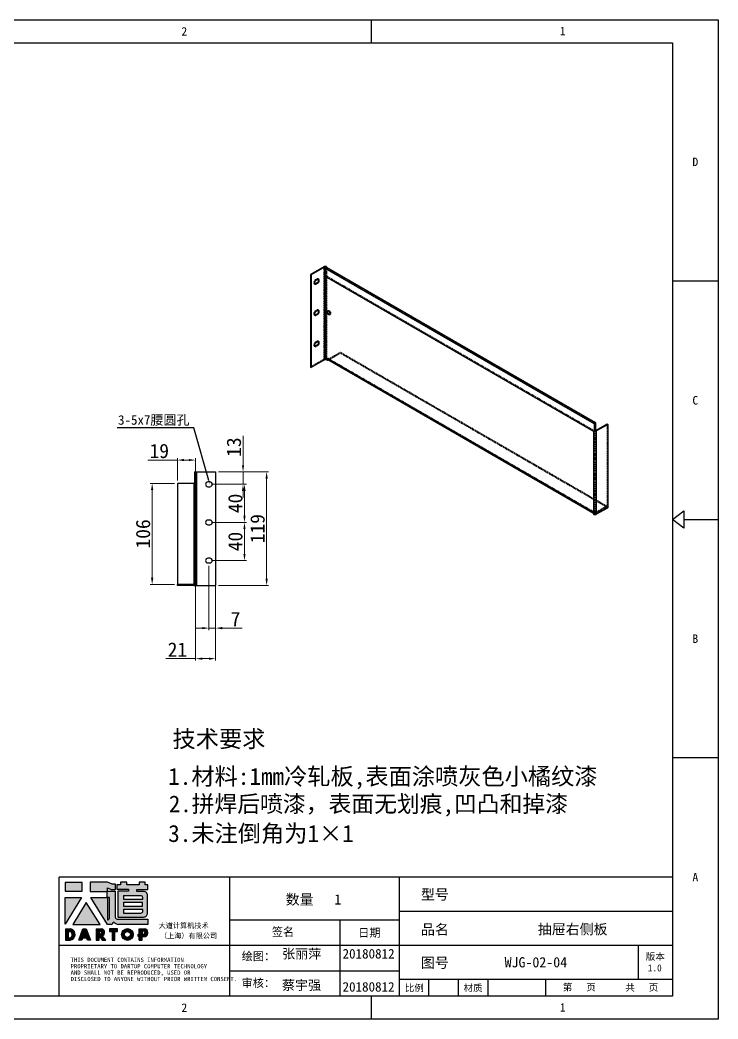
# Model space of a CAD drawing. Header units: millimetres. Extents: x 13106 to 40242, y 18888 to 28426.
# Drawn here: x 36039 to 36771, y 19875 to 20923 of the extents above; entities that cross this region are included whole.
import ezdxf
from ezdxf import colors
from ezdxf.entities.mleader import LeaderData, LeaderLine
from ezdxf.enums import TextEntityAlignment as Align
from ezdxf.math import Vec2, Vec3

# ---------------------------------------------------------------- set-up
doc = ezdxf.new("R2010")
doc.units = ezdxf.units.MM
doc.header["$PDSIZE"] = -1
doc.linetypes.add('HIDDEN', pattern=[1.905, 1.27, -0.635])
for name, color, linetype in [('02___PRT_ALL_AXES', 7, 'Continuous'), ('4', 7, 'Continuous'), ('DEFAULT_2', 8, 'HIDDEN'), ('print', 30, 'Continuous')]:
    doc.layers.add(name, color=color, linetype=linetype)
doc.layers.add('dim', color=2, linetype='Continuous', lineweight=9)
doc.styles.add('Dartop', font='')
doc.styles.add('hzHT', font='simhei.ttf')
doc.styles.get('Dartop').set_extended_font_data('FangSong_GB2312')
doc.dimstyles.new('3', dxfattribs={"dimtxt": 15, "dimasz": 7, "dimexe": 2, "dimexo": 3, "dimgap": 2, "dimtad": 1, "dimzin": 9, "dimdsep": 46, "dimtxsty": 'Standard', "dimcen": 1, "dimadec": 1, "dimazin": 2, "dimtfac": 0.5, "dimtmove": 0, "dimatfit": 3, "dimfxl": 0, "dimtolj": 1, "dimlwd": 9, "dimlwe": 9, "dimarcsym": 0})

# ---------------------------------------------------------------- blocks, each defined once
blk = doc.blocks.new('*D256')
at = {"layer": 'Defpoints', "color": 0, "lineweight": 9, "transparency": 16777216}
for p in [(36244.3, 20448.7), (36244.3, 20329.7), (36297.9, 20329.7)]:
    blk.add_point(p, dxfattribs=at)
at = {"layer": 'dim', "color": 0, "lineweight": 9, "transparency": 16777216}
for p, q in [((36247.3, 20448.7), (36299.9, 20448.7)), ((36297.9, 20441.7), (36297.9, 20336.7)), ((36247.3, 20329.7), (36299.9, 20329.7))]:
    blk.add_line(p, q, dxfattribs=at)
for points in [[(36296.7, 20441.7), (36299.1, 20441.7), (36297.9, 20448.7)], [(36296.7, 20336.7), (36299.1, 20336.7), (36297.9, 20329.7)]]:
    blk.add_solid(points, dxfattribs=at)
at = {"layer": 'dim', "color": 0, "lineweight": 9, "transparency": 16777216, "insert": (36288.4, 20389.2), "char_height": 15, "attachment_point": 5, "rotation": 90}
blk.add_mtext('\\A1;119', dxfattribs=at)
blk = doc.blocks.new('*D258')
at = {"layer": 'Defpoints', "color": 0, "lineweight": 9, "transparency": 16777216}
for p in [(36177.8, 20436.7), (36204.3, 20436.7), (36204.3, 20330.7)]:
    blk.add_point(p, dxfattribs=at)
at = {"layer": 'dim', "color": 0, "lineweight": 9, "transparency": 16777216}
for p, q in [((36201.3, 20436.7), (36175.8, 20436.7)), ((36177.8, 20337.7), (36177.8, 20429.7)), ((36201.3, 20330.7), (36175.8, 20330.7))]:
    blk.add_line(p, q, dxfattribs=at)
for points in [[(36176.6, 20429.7), (36179, 20429.7), (36177.8, 20436.7)], [(36176.6, 20337.7), (36179, 20337.7), (36177.8, 20330.7)]]:
    blk.add_solid(points, dxfattribs=at)
at = {"layer": 'dim', "color": 0, "lineweight": 9, "transparency": 16777216, "insert": (36168.3, 20383.7), "char_height": 15, "attachment_point": 5, "rotation": 90}
blk.add_mtext('\\A1;106', dxfattribs=at)
blk = doc.blocks.new('*D259')
at = {"layer": 'Defpoints', "color": 0, "lineweight": 9, "transparency": 16777216}
for p in [(36204.3, 20461.1), (36204.3, 20436.7), (36223.3, 20436.7)]:
    blk.add_point(p, dxfattribs=at)
at = {"layer": 'dim', "color": 0, "lineweight": 9, "transparency": 16777216}
for p, q in [((36204.3, 20461.1), (36173.3, 20461.1)), ((36204.3, 20439.7), (36204.3, 20463.1)), ((36216.3, 20461.1), (36211.3, 20461.1)), ((36223.3, 20439.7), (36223.3, 20463.1))]:
    blk.add_line(p, q, dxfattribs=at)
for points in [[(36211.3, 20462.3), (36211.3, 20460), (36204.3, 20461.1)], [(36216.3, 20462.3), (36216.3, 20460), (36223.3, 20461.1)]]:
    blk.add_solid(points, dxfattribs=at)
at = {"layer": 'dim', "color": 0, "lineweight": 9, "transparency": 16777216, "insert": (36185.3, 20470.6), "char_height": 15, "attachment_point": 5}
blk.add_mtext('\\A1;19', dxfattribs=at)
blk = doc.blocks.new('*D260')
at = {"layer": 'Defpoints', "color": 0, "lineweight": 9, "transparency": 16777216}
for p in [(36238.3, 20435.7), (36238.3, 20395.7), (36274.6, 20395.7)]:
    blk.add_point(p, dxfattribs=at)
at = {"layer": 'dim', "color": 0, "lineweight": 9, "transparency": 16777216}
for p, q in [((36241.3, 20435.7), (36276.6, 20435.7)), ((36274.6, 20428.7), (36274.6, 20402.7)), ((36241.3, 20395.7), (36276.6, 20395.7))]:
    blk.add_line(p, q, dxfattribs=at)
for points in [[(36273.5, 20428.7), (36275.8, 20428.7), (36274.6, 20435.7)], [(36273.5, 20402.7), (36275.8, 20402.7), (36274.6, 20395.7)]]:
    blk.add_solid(points, dxfattribs=at)
at = {"layer": 'dim', "color": 0, "lineweight": 9, "transparency": 16777216, "insert": (36265.1, 20415.7), "char_height": 15, "attachment_point": 5, "rotation": 90}
blk.add_mtext('\\A1;40', dxfattribs=at)
blk = doc.blocks.new('*D261')
at = {"layer": 'Defpoints', "color": 0, "lineweight": 9, "transparency": 16777216}
for p in [(36238.3, 20395.7), (36274.6, 20395.7), (36238.3, 20355.7)]:
    blk.add_point(p, dxfattribs=at)
at = {"layer": 'dim', "color": 0, "lineweight": 9, "transparency": 16777216}
for p, q in [((36241.3, 20395.7), (36276.6, 20395.7)), ((36274.6, 20362.7), (36274.6, 20388.7)), ((36241.3, 20355.7), (36276.6, 20355.7))]:
    blk.add_line(p, q, dxfattribs=at)
for points in [[(36273.5, 20388.7), (36275.8, 20388.7), (36274.6, 20395.7)], [(36273.5, 20362.7), (36275.8, 20362.7), (36274.6, 20355.7)]]:
    blk.add_solid(points, dxfattribs=at)
at = {"layer": 'dim', "color": 0, "lineweight": 9, "transparency": 16777216, "insert": (36265.1, 20375.7), "char_height": 15, "attachment_point": 5, "rotation": 90}
blk.add_mtext('\\A1;40', dxfattribs=at)
blk = doc.blocks.new('dadao')
for p, q in [((48, 19.2), (44.9, 10.4)), ((44.9, 10.4), (51.2, 10.4)), ((51.2, 10.4), (48, 19.2))]:
    blk.add_line(p, q)
for points in [[(41.8, 121.6), (41.8, 143.7), (-0.4, 143.7), (-0.4, 121.6), (41.8, 121.6)], [(104.8, 122), (104.8, 130.3), (114.1, 126.3), (124.2, 126.3), (124.2, 139.6), (115.9, 139.6), (105.1, 143.9), (61.5, 143.9)], [(61.7, 144), (61.7, 121.3), (103.9, 121.3)], [(113.4, 38.7), (105.1, 38.7), (63, 106.5), (103.9, 106.5), (103.9, 120.9), (103.9, 121.3)], [(109.7, 53.6), (109.7, 106.2), (104.3, 106.2), (104.3, 50.4), (106.6, 50.4)], [(144.6, 94.4), (144.6, 84.8), (192, 84.8), (192, 94.1), (144.9, 94.1)], [(0, 28), (0, 0), (11.8, 0)], [(0.1, 28), (14, 28)], [(76.8, 28.2), (76.8, 0), (84.1, 0), (84.1, 11.1), (91.6, -0.1), (100.3, -0.1), (91.7, 11.1)], [(76.8, 28.2), (90.6, 28.2)], [(120.2, 45), (119.5, 45), (119.5, 44.6)], [(183.7, 0), (183.7, 9.6), (180.6, 9.6), (180.6, 14.9), (183.8, 14.9), (183.8, 28.1), (196.1, 28.1), (196.5, 28.1)], [(7.1, 21.8), (7.1, 6.1), (12, 6.1)], [(7.1, 21.8), (11.4, 21.8)], [(84, 22.7), (84, 15.3), (87.2, 15.3)], [(84, 22.7), (87.3, 22.7)], [(183.7, 0), (190.9, 0), (190.9, 9.6), (198.8, 9.6)], [(194.9, 22.3), (190.8, 22.3), (190.8, 15), (194.4, 15)]]:
    blk.add_lwpolyline(points)
blk.add_lwpolyline([(137.1, 144.2), (137.1, 137.9), (128.3, 137.9), (128.3, 126.5), (157.3, 126.5), (157.3, 121.5), (130.3, 121.5), (130.3, 57.5), (194.4, 57.5, 0.414214), (204.4, 67.5), (204.4, 111.3, 0.414214), (194.4, 121.3), (177.5, 121.3), (177.5, 126.3), (204.7, 126.3), (204.7, 137.7), (198.2, 137.7), (198.2, 143.9), (183.3, 143.9), (183.3, 138), (153, 138), (153, 144.2), (137.1, 144.2)], format="xyb", close=True)
for points in [[(-0.3, 106.2), (40.4, 106.2), (-0.3, 39.7), (-0.3, 106.2)], [(51.7, 94.1), (18.4, 39.3), (86.2, 39.3)], [(43.8, 28.2), (51.8, 28.2), (62.6, -0.1), (55, -0.1), (53.2, 5), (42.9, 5), (41.1, 0), (33.6, 0)], [(110, 28.1), (110, 21.9), (116, 21.9), (116, -0.1), (123.2, -0.1), (123.2, 22), (129.2, 22), (129.2, 28.1), (110, 28.1)]]:
    blk.add_lwpolyline(points, close=True)
for points in [[(104.8, 122), (123.4, 122), (123.4, 60, 0.414214), (131.4, 52), (204.8, 52), (204.8, 39.1), (131.7, 39.1)], [(144.3, 110.8), (144.3, 101.8), (192.3, 101.8), (192.3, 105.5, 0.414214), (187.3, 110.5), (144.3, 110.5)], [(144.6, 77), (144.6, 67.5), (187.6, 67.5, 0.414214), (192.6, 72.5), (192.6, 76.4), (144.6, 76.4)]]:
    blk.add_lwpolyline(points, format="xyb")
for radius in [14.5, 7.44]:
    blk.add_circle((154.2, 14.2), radius)
for centre, radius, start, end in [((99.2, 60.7), 12.6, 305.6399, 325.969), ((9.6, 14.2), 14.4, 278.6604, 72.3203), ((88.6, 19.4), 8.95, 290.6073, 77.2124), ((111.6, 46.7), 8.19, 282.9811, 347.6627), ((136, 61.7), 22.9, 226.7358, 259.3209), ((195.7, 18.6), 9.51, 288.8959, 85.2442), ((8.5, 13.9), 8.49, 294.2143, 69.7177), ((86.4, 19), 3.8, 282.527, 76.7196), ((193.7, 18.7), 3.8, 280.9891, 72.5513)]:
    blk.add_arc(centre, radius, start, end)
blk = doc.blocks.new('*D271')
at = {"layer": 'Defpoints', "color": 0, "lineweight": 9, "transparency": 16777216}
for p in [(36237.3, 20353.2), (36244.3, 20349.4), (36244.3, 20284.9)]:
    blk.add_point(p, dxfattribs=at)
at = {"layer": 'dim', "color": 0, "lineweight": 9, "transparency": 16777216}
for p, q in [((36237.3, 20350.2), (36237.3, 20282.9)), ((36244.3, 20346.4), (36244.3, 20282.9)), ((36230.3, 20284.9), (36223.3, 20284.9)), ((36237.3, 20284.9), (36244.3, 20284.9)), ((36251.3, 20284.9), (36272.3, 20284.9))]:
    blk.add_line(p, q, dxfattribs=at)
for points in [[(36230.3, 20286.1), (36230.3, 20283.7), (36237.3, 20284.9)], [(36251.3, 20286.1), (36251.3, 20283.7), (36244.3, 20284.9)]]:
    blk.add_solid(points, dxfattribs=at)
at = {"layer": 'dim', "color": 0, "lineweight": 9, "transparency": 16777216, "insert": (36265.3, 20294.4), "char_height": 15, "attachment_point": 5}
blk.add_mtext('\\A1;7', dxfattribs=at)
blk = doc.blocks.new('*D272')
at = {"layer": 'Defpoints', "color": 0, "lineweight": 9, "transparency": 16777216}
for p in [(36223.3, 20439.7), (36244.3, 20346.4), (36223.3, 20252.9)]:
    blk.add_point(p, dxfattribs=at)
at = {"layer": 'dim', "color": 0, "lineweight": 9, "transparency": 16777216}
for p, q in [((36223.3, 20436.7), (36223.3, 20250.9)), ((36244.3, 20343.4), (36244.3, 20250.9)), ((36223.3, 20252.9), (36192.3, 20252.9)), ((36237.3, 20252.9), (36230.3, 20252.9))]:
    blk.add_line(p, q, dxfattribs=at)
for points in [[(36230.3, 20254), (36230.3, 20251.7), (36223.3, 20252.9)], [(36237.3, 20254), (36237.3, 20251.7), (36244.3, 20252.9)]]:
    blk.add_solid(points, dxfattribs=at)
at = {"layer": 'dim', "color": 0, "lineweight": 9, "transparency": 16777216, "insert": (36204.3, 20262.4), "char_height": 15, "attachment_point": 5}
blk.add_mtext('\\A1;21', dxfattribs=at)
blk = doc.blocks.new('*D273')
at = {"layer": 'Defpoints', "color": 0, "lineweight": 9, "transparency": 16777216}
for p in [(36255.3, 20448.7), (36273.1, 20448.7), (36255.3, 20435.7)]:
    blk.add_point(p, dxfattribs=at)
at = {"layer": 'dim', "color": 0, "lineweight": 9, "transparency": 16777216}
for p, q in [((36273.1, 20455.7), (36273.1, 20486.7)), ((36258.3, 20448.7), (36275.1, 20448.7)), ((36273.1, 20435.7), (36273.1, 20448.7)), ((36258.3, 20435.7), (36275.1, 20435.7)), ((36273.1, 20428.7), (36273.1, 20421.7))]:
    blk.add_line(p, q, dxfattribs=at)
for points in [[(36272, 20455.7), (36274.3, 20455.7), (36273.1, 20448.7)], [(36272, 20428.7), (36274.3, 20428.7), (36273.1, 20435.7)]]:
    blk.add_solid(points, dxfattribs=at)
at = {"layer": 'dim', "color": 0, "lineweight": 9, "transparency": 16777216, "insert": (36263.6, 20474.7), "char_height": 15, "attachment_point": 5, "rotation": 90}
blk.add_mtext('\\A1;13', dxfattribs=at)

msp = doc.modelspace()

# ---------------------------------------------------------------- hatches: boundary and pattern name
for points in [[(36104.393, 20018.278), (36086.584, 20018.278), (36086.584, 20008.974), (36104.393, 20008.974)], [(36103.82, 20002.464), (36086.632, 20002.464), (36086.632, 19974.401)], [(36108.584, 19997.371), (36094.534, 19974.214), (36123.144, 19974.214)], [(36141.31, 19969.475), (36133.179, 19969.475), (36133.179, 19966.896), (36135.716, 19966.896), (36135.716, 19957.6), (36138.754, 19957.6), (36138.754, 19966.902), (36141.31, 19966.902)]]:
    msp.add_hatch(color=0).paths.add_polyline_path(points)
h = msp.add_hatch(color=0)
h.paths.add_polyline_path([(36131.007, 20012.624), (36134.937, 20010.926), (36139.187, 20010.926), (36139.187, 20016.55), (36135.681, 20016.55), (36131.113, 20018.354), (36112.808, 20018.354), (36112.808, 20008.842), (36130.618, 20008.842), (36130.618, 20008.65), (36130.618, 20002.57), (36113.347, 20002.57), (36131.112, 19973.981), (36134.63, 19973.981, 0.27937482), (36137.198, 19976.478), (36137.198, 19976.61), (36137.508, 19976.61, 0.14314537), (36142.351, 19974.146), (36173.22, 19974.146), (36173.22, 19979.568), (36142.219, 19979.568, -0.41421356), (36138.843, 19982.944), (36138.843, 20009.143), (36131.007, 20009.143)])
h.paths.add_polyline_path([(36130.798, 20002.449), (36133.061, 20002.448), (36133.061, 19980.259, -0.08893574), (36131.75, 19978.91), (36130.79, 19978.91)], flags=16)
h = msp.add_hatch(color=0)
h.paths.add_polyline_path([(36173.167, 20015.762), (36170.42, 20015.762), (36170.42, 20018.375), (36164.142, 20018.375), (36164.142, 20015.893), (36151.325, 20015.893), (36151.325, 20018.506), (36144.613, 20018.506), (36144.613, 20015.845), (36140.904, 20015.845), (36140.904, 20011.028), (36153.144, 20011.028), (36153.144, 20008.898), (36141.738, 20008.898), (36141.738, 19981.926), (36168.815, 19981.926, 0.41421356), (36173.036, 19986.147), (36173.036, 20004.618, 0.41421356), (36168.815, 20008.838), (36161.657, 20008.838), (36161.657, 20010.929), (36173.167, 20010.929)])
h.paths.add_polyline_path([(36165.825, 20004.266, -0.41421356), (36167.935, 20002.155), (36167.935, 20000.608), (36147.663, 20000.608), (36147.663, 20004.266)], flags=16)
h.paths.add_polyline_path([(36167.804, 19997.342), (36167.804, 19993.422), (36147.794, 19993.422), (36147.794, 19997.342)], flags=16)
h.paths.add_polyline_path([(36168.066, 19989.895), (36168.066, 19988.217, -0.41421356), (36165.955, 19986.106), (36147.794, 19986.106), (36147.794, 19989.895)], flags=16)
h = msp.add_hatch(color=0)
h.paths.add_polyline_path([(36092.655, 19969.433), (36086.758, 19969.433), (36086.758, 19957.636), (36091.724, 19957.636, 0.79301591)])
h.paths.add_polyline_path([(36091.812, 19960.219), (36089.75, 19960.219), (36089.75, 19966.85), (36091.584, 19966.85, -0.67136089)], flags=16)
h = msp.add_hatch(color=0)
h.paths.add_polyline_path([(36108.628, 19969.53), (36105.263, 19969.53), (36100.936, 19957.623), (36104.123, 19957.623), (36104.873, 19959.733), (36109.192, 19959.733), (36109.958, 19957.597), (36113.171, 19957.597)])
h.paths.add_polyline_path([(36108.366, 19962.008), (36105.691, 19962.008), (36107.004, 19965.749)], flags=16)
h = msp.add_hatch(color=0)
h.paths.add_polyline_path([(36124.985, 19969.522), (36119.186, 19969.522), (36119.186, 19957.616), (36122.251, 19957.616), (36122.251, 19962.336), (36125.401, 19957.574), (36129.104, 19957.574), (36125.479, 19962.306, 0.74405494)])
h.paths.add_polyline_path([(36122.223, 19964.098), (36122.223, 19967.225), (36123.593, 19967.225, -0.79680897), (36123.572, 19964.098)], flags=16)
h = msp.add_hatch(color=0)
h.paths.add_polyline_path([(36145.73, 19963.612, 1), (36157.955, 19963.612, 1)])
h.paths.add_polyline_path([(36154.983, 19963.612, -1), (36148.702, 19963.612, -1)], flags=16)
h = msp.add_hatch(color=0)
h.paths.add_polyline_path([(36169.681, 19969.494), (36169.506, 19969.494), (36164.336, 19969.494), (36164.336, 19963.937), (36162.964, 19963.937), (36162.964, 19961.682), (36164.313, 19961.682), (36164.313, 19957.637), (36167.332, 19957.637), (36167.332, 19961.698), (36170.648, 19961.698, 0.81230381)])
h.paths.add_polyline_path([(36167.287, 19963.953), (36167.287, 19967.061), (36169.004, 19967.061, -0.77821343), (36168.829, 19963.953)], flags=16)

# ---------------------------------------------------------------- linework, layer by layer
at = {"color": 0}
for p, q in [((36407.94, 20898.799), (36407.94, 20922.608)), ((35306.416, 20898.799), (36723.758, 20898.799)), ((36723.758, 20898.799), (36723.758, 19898.809)), ((36771.377, 20648.801), (36723.758, 20648.801)), ((36735.663, 20398.804), (36771.377, 20398.804)), ((36771.377, 20148.806), (36723.758, 20148.806)), ((36723.758, 20023.808), (36080.185, 20023.808)), ((36080.185, 19898.809), (36080.185, 20023.808)), ((36258.755, 20023.808), (36258.755, 19898.809)), ((36437.324, 19898.809), (36437.324, 20023.808)), ((36258.755, 19979.165), (36437.324, 19979.165)), ((36374.825, 19979.165), (36374.825, 19898.809)), ((36437.324, 19988.094), (36723.758, 19988.094)), ((36080.185, 19952.38), (36258.755, 19952.38)), ((36258.755, 19952.38), (36723.758, 19952.38)), ((36688.044, 19916.666), (36688.044, 19952.38)), ((36258.755, 19925.595), (36437.324, 19925.595)), ((36437.324, 19916.666), (36723.758, 19916.666)), ((36468.19, 19898.809), (36468.19, 19916.666)), ((36499.055, 19898.809), (36499.055, 19916.666)), ((36530.173, 19898.809), (36530.173, 19916.666)), ((36590.814, 19898.809), (36590.814, 19916.666)), ((36723.758, 19898.809), (35306.416, 19898.809)), ((36407.94, 19875), (36407.94, 19898.809))]:
    msp.add_line(p, q, dxfattribs=at)
at = {"color": 3, "linetype": 'Continuous'}
for p, q in [((36358.022, 20663.891), (36343.88, 20655.726)), ((36359.436, 20662.258), (36359.436, 20654.093)), ((36359.436, 20662.258), (36641.573, 20499.37)), ((36360.643, 20663.532), (36642.78, 20500.644)), ((36360.85, 20663.891), (36360.85, 20663.413)), ((36343.88, 20655.726), (36343.88, 20558.562)), ((36359.436, 20654.093), (36641.573, 20491.205)), ((36350.597, 20646.949), (36349.183, 20646.132)), ((36350.597, 20614.289), (36349.183, 20613.472)), ((36350.597, 20581.629), (36349.183, 20580.812)), ((36362.265, 20566.051), (36362.265, 20565.911)), ((36641.573, 20499.37), (36641.573, 20491.205)), ((36642.987, 20500.187), (36642.987, 20491.205)), ((36642.987, 20492.021), (36655.008, 20498.962)), ((36222.348, 20448.701), (36222.348, 20329.701)), ((36222.348, 20448.701), (36244.348, 20448.701)), ((36224.348, 20448.701), (36224.348, 20329.701)), ((36244.348, 20448.701), (36244.348, 20329.701)), ((36204.348, 20436.701), (36204.348, 20330.701)), ((36222.348, 20436.701), (36204.348, 20436.701)), ((36221.348, 20436.701), (36221.348, 20330.701)), ((36238.348, 20438.201), (36236.348, 20438.201)), ((36236.348, 20433.201), (36238.348, 20433.201)), ((36238.348, 20398.201), (36236.348, 20398.201)), ((36236.348, 20393.201), (36238.348, 20393.201)), ((36238.348, 20358.201), (36236.348, 20358.201)), ((36236.348, 20353.201), (36238.348, 20353.201)), ((36221.348, 20330.701), (36204.348, 20330.701)), ((36221.57, 20329.701), (36244.348, 20329.701))]:
    msp.add_line(p, q, dxfattribs=at)
at = {"color": 7, "linetype": 'Continuous'}
for p, q in [((36358.729, 20663.483), (36344.587, 20655.318)), ((36358.022, 20663.891), (36358.729, 20663.483)), ((36358.729, 20663.483), (36358.729, 20566.319)), ((36360.85, 20663.891), (36360.143, 20663.483)), ((36343.88, 20655.726), (36344.587, 20655.318)), ((36344.587, 20655.318), (36344.587, 20558.154)), ((36349.89, 20649.807), (36351.304, 20650.623)), ((36360.143, 20653.685), (36360.143, 20566.319)), ((36349.183, 20646.132), (36349.89, 20645.724)), ((36351.304, 20646.54), (36349.89, 20645.724)), ((36350.597, 20646.949), (36351.304, 20646.54)), ((36349.89, 20617.146), (36351.304, 20617.963)), ((36349.183, 20613.472), (36349.89, 20613.064)), ((36351.304, 20613.88), (36349.89, 20613.064)), ((36350.597, 20614.289), (36351.304, 20613.88)), ((36349.183, 20580.812), (36349.89, 20580.404)), ((36349.89, 20584.486), (36351.304, 20585.303)), ((36351.304, 20581.22), (36349.89, 20580.404)), ((36350.597, 20581.629), (36351.304, 20581.22)), ((36358.729, 20566.319), (36344.587, 20558.154)), ((36361.557, 20565.503), (36360.143, 20566.319)), ((36361.557, 20567.136), (36361.557, 20565.503)), ((36640.866, 20405.88), (36361.557, 20567.136)), ((36362.265, 20565.911), (36361.557, 20565.503)), ((36640.866, 20405.204), (36361.972, 20566.22)), ((36343.88, 20558.562), (36344.587, 20558.154)), ((36640.866, 20491.613), (36640.866, 20404.247)), ((36641.573, 20499.37), (36642.987, 20500.187)), ((36641.573, 20491.205), (36642.28, 20491.613)), ((36642.28, 20499.778), (36642.28, 20490.797)), ((36643.694, 20491.613), (36642.987, 20492.021)), ((36643.615, 20491.57), (36642.987, 20491.975)), ((36643.694, 20491.613), (36655.715, 20498.553)), ((36643.694, 20491.613), (36643.694, 20404.247)), ((36655.715, 20498.553), (36655.008, 20498.962)), ((36655.715, 20498.553), (36655.715, 20411.188)), ((36641.573, 20491.205), (36642.28, 20490.797)), ((36642.987, 20491.205), (36642.28, 20490.797)), ((36643.694, 20404.247), (36655.715, 20411.188)), ((36204.348, 20329.701), (36204.348, 20330.701)), ((36221.348, 20329.701), (36204.348, 20329.701)), ((36221.348, 20329.701), (36221.348, 20330.701)), ((36221.456, 20329.704), (36221.402, 20330.703))]:
    msp.add_line(p, q, dxfattribs=at)
at = {"color": 0}
msp.add_lwpolyline([(36723.758, 20398.804), (36735.663, 20407.732), (36735.663, 20389.875), (36723.758, 20398.804)], close=True, dxfattribs=at)
at = {"color": 7, "linetype": 'Continuous'}
for centre, radius, start, end in [((36642.713, 20493.313), 1.963, 297.358954, 299.982369), ((36221.348, 20331.701), 2, 270, 300.114305)]:
    msp.add_arc(centre, radius, start, end, dxfattribs=at)
at = {"color": 3, "linetype": 'Continuous'}
for centre, radius, start, end in [((36236.348, 20435.701), 2.5, 90, 270), ((36238.348, 20435.701), 2.5, 270, 90), ((36236.348, 20395.701), 2.5, 90, 270), ((36238.348, 20395.701), 2.5, 270, 90), ((36236.348, 20355.701), 2.5, 90, 270), ((36238.348, 20355.701), 2.5, 270, 90), ((36221.348, 20331.701), 1, 270, 0)]:
    msp.add_arc(centre, radius, start, end, dxfattribs=at)
for points, knots in [([(36360.85, 20663.891), (36360.65, 20664.007), (36360.183, 20664.176), (36359.436, 20664.257), (36358.69, 20664.176), (36358.223, 20664.007), (36358.022, 20663.891)], [0, 0, 0, 0, 0.23722518, 0.50000053, 0.76277559, 1, 1, 1, 1]), ([(36360.043, 20663.416), (36359.861, 20663.281), (36359.576, 20662.919), (36359.436, 20662.477), (36359.436, 20662.258)], [0, 0, 0, 0, 0.50848451, 1, 1, 1, 1]), ([(36360.244, 20663.533), (36360.227, 20663.526), (36360.156, 20663.493), (36360.09, 20663.452), (36360.043, 20663.416)], [0, 0, 0, 0, 0.23675498, 1, 1, 1, 1]), ([(36360.643, 20663.532), (36360.588, 20663.564), (36360.448, 20663.596), (36360.312, 20663.561), (36360.244, 20663.533)], [0, 0, 0, 0, 0.46164276, 1, 1, 1, 1]), ([(36350.597, 20646.949), (36350.934, 20647.143), (36351.543, 20647.714), (36352.064, 20648.605), (36352.31, 20649.391), (36352.402, 20650.081), (36352.316, 20650.604), (36352.151, 20650.861)], [0, 0, 0, 0, 0.2568481, 0.53852664, 0.67395781, 0.79814681, 1, 1, 1, 1]), ([(36348.34, 20645.893), (36348.406, 20645.889), (36348.702, 20645.903), (36348.986, 20646.018), (36349.183, 20646.132)], [0, 0, 0, 0, 0.22551974, 1, 1, 1, 1]), ([(36350.597, 20614.289), (36350.934, 20614.483), (36351.543, 20615.054), (36352.064, 20615.945), (36352.31, 20616.731), (36352.402, 20617.421), (36352.316, 20617.944), (36352.151, 20618.201)], [0, 0, 0, 0, 0.2568481, 0.53852664, 0.67395781, 0.79814681, 1, 1, 1, 1]), ([(36348.34, 20613.233), (36348.406, 20613.229), (36348.702, 20613.243), (36348.986, 20613.358), (36349.183, 20613.472)], [0, 0, 0, 0, 0.22551974, 1, 1, 1, 1]), ([(36350.597, 20581.629), (36350.934, 20581.823), (36351.543, 20582.394), (36352.064, 20583.285), (36352.31, 20584.071), (36352.402, 20584.761), (36352.316, 20585.284), (36352.151, 20585.54)], [0, 0, 0, 0, 0.2568481, 0.53852664, 0.67395781, 0.79814681, 1, 1, 1, 1]), ([(36348.34, 20580.572), (36348.406, 20580.569), (36348.702, 20580.583), (36348.986, 20580.698), (36349.183, 20580.812)], [0, 0, 0, 0, 0.22551974, 1, 1, 1, 1]), ([(36642.78, 20500.644), (36642.73, 20500.673), (36642.604, 20500.705), (36642.402, 20500.665), (36642.196, 20500.552), (36641.925, 20500.312), (36641.671, 20499.919), (36641.573, 20499.549), (36641.573, 20499.37)], [0, 0, 0, 0, 0.08715122, 0.18687742, 0.3045656, 0.4387114, 0.73015277, 1, 1, 1, 1]), ([(36642.987, 20500.187), (36642.987, 20500.282), (36642.964, 20500.46), (36642.847, 20500.605), (36642.78, 20500.644)], [0, 0, 0, 0, 0.55081714, 1, 1, 1, 1])]:
    msp.add_open_spline(points, degree=3, knots=knots, dxfattribs=at)
at = {"color": 7, "linetype": 'Continuous'}
for points, knots in [([(36360.143, 20663.483), (36359.933, 20663.604), (36359.436, 20663.7), (36358.939, 20663.604), (36358.729, 20663.483)], [0, 0, 0, 0, 0.50000054, 1, 1, 1, 1]), ([(36349.89, 20649.807), (36349.705, 20649.7), (36349.346, 20649.423), (36348.886, 20648.9), (36348.508, 20648.285), (36348.242, 20647.627), (36348.11, 20646.979), (36348.124, 20646.392), (36348.289, 20645.904), (36348.515, 20645.672), (36348.64, 20645.6)], [0, 0, 0, 0, 0.12882495, 0.27056551, 0.41788091, 0.56238474, 0.69620034, 0.81359387, 0.91306511, 1, 1, 1, 1]), ([(36352.554, 20650.747), (36352.472, 20650.794), (36352.282, 20650.863), (36351.968, 20650.871), (36351.632, 20650.79), (36351.414, 20650.686), (36351.304, 20650.623)], [0, 0, 0, 0, 0.21777313, 0.45095261, 0.7102017, 1, 1, 1, 1]), ([(36351.304, 20646.54), (36351.489, 20646.647), (36351.849, 20646.924), (36352.308, 20647.447), (36352.687, 20648.062), (36352.953, 20648.72), (36353.085, 20649.368), (36353.071, 20649.955), (36352.906, 20650.443), (36352.679, 20650.675), (36352.554, 20650.747)], [0, 0, 0, 0, 0.12882495, 0.27056551, 0.41788091, 0.56238474, 0.69620034, 0.81359387, 0.91306511, 1, 1, 1, 1]), ([(36348.64, 20645.6), (36348.723, 20645.553), (36348.912, 20645.484), (36349.227, 20645.476), (36349.562, 20645.557), (36349.78, 20645.661), (36349.89, 20645.724)], [0, 0, 0, 0, 0.21777313, 0.45095261, 0.7102017, 1, 1, 1, 1]), ([(36349.89, 20617.146), (36349.705, 20617.04), (36349.346, 20616.763), (36348.886, 20616.24), (36348.508, 20615.624), (36348.242, 20614.967), (36348.11, 20614.319), (36348.124, 20613.732), (36348.289, 20613.244), (36348.515, 20613.012), (36348.64, 20612.94)], [0, 0, 0, 0, 0.12882495, 0.27056551, 0.41788091, 0.56238474, 0.69620034, 0.81359387, 0.91306511, 1, 1, 1, 1]), ([(36352.554, 20618.087), (36352.472, 20618.134), (36352.282, 20618.203), (36351.968, 20618.211), (36351.632, 20618.13), (36351.414, 20618.026), (36351.304, 20617.963)], [0, 0, 0, 0, 0.21777313, 0.45095261, 0.7102017, 1, 1, 1, 1]), ([(36351.304, 20613.88), (36351.489, 20613.987), (36351.849, 20614.264), (36352.308, 20614.787), (36352.687, 20615.402), (36352.953, 20616.06), (36353.085, 20616.708), (36353.071, 20617.295), (36352.906, 20617.783), (36352.679, 20618.015), (36352.554, 20618.087)], [0, 0, 0, 0, 0.12882495, 0.27056551, 0.41788091, 0.56238474, 0.69620034, 0.81359387, 0.91306511, 1, 1, 1, 1]), ([(36348.64, 20612.94), (36348.723, 20612.892), (36348.912, 20612.824), (36349.227, 20612.816), (36349.562, 20612.897), (36349.78, 20613.001), (36349.89, 20613.064)], [0, 0, 0, 0, 0.21777313, 0.45095261, 0.7102017, 1, 1, 1, 1]), ([(36352.554, 20585.427), (36352.472, 20585.474), (36352.282, 20585.543), (36351.968, 20585.551), (36351.632, 20585.47), (36351.414, 20585.366), (36351.304, 20585.303)], [0, 0, 0, 0, 0.21777313, 0.45095261, 0.7102017, 1, 1, 1, 1]), ([(36349.89, 20584.486), (36349.705, 20584.379), (36349.346, 20584.103), (36348.886, 20583.58), (36348.508, 20582.964), (36348.242, 20582.307), (36348.11, 20581.659), (36348.124, 20581.071), (36348.289, 20580.584), (36348.515, 20580.352), (36348.64, 20580.28)], [0, 0, 0, 0, 0.12882495, 0.27056551, 0.41788091, 0.56238474, 0.69620034, 0.81359387, 0.91306511, 1, 1, 1, 1]), ([(36348.64, 20580.28), (36348.723, 20580.232), (36348.912, 20580.164), (36349.227, 20580.156), (36349.562, 20580.237), (36349.78, 20580.34), (36349.89, 20580.404)], [0, 0, 0, 0, 0.21777313, 0.45095261, 0.7102017, 1, 1, 1, 1]), ([(36351.304, 20581.22), (36351.489, 20581.327), (36351.849, 20581.604), (36352.308, 20582.127), (36352.687, 20582.742), (36352.953, 20583.4), (36353.085, 20584.047), (36353.071, 20584.635), (36352.906, 20585.123), (36352.679, 20585.355), (36352.554, 20585.427)], [0, 0, 0, 0, 0.12882495, 0.27056551, 0.41788091, 0.56238474, 0.69620034, 0.81359387, 0.91306511, 1, 1, 1, 1]), ([(36360.143, 20566.319), (36359.933, 20566.44), (36359.436, 20566.536), (36358.939, 20566.44), (36358.729, 20566.319)], [0, 0, 0, 0, 0.50000054, 1, 1, 1, 1]), ([(36361.557, 20567.136), (36361.557, 20566.945), (36361.598, 20566.663), (36361.782, 20566.362), (36361.906, 20566.258), (36361.972, 20566.22)], [0, 0, 0, 0, 0.54768831, 0.78156166, 1, 1, 1, 1]), ([(36642.991, 20491.35), (36643.047, 20491.363), (36643.262, 20491.416), (36643.47, 20491.495), (36643.615, 20491.57)], [0, 0, 0, 0, 0.26213929, 1, 1, 1, 1]), ([(36640.866, 20404.247), (36641.067, 20404.132), (36641.533, 20403.962), (36642.28, 20403.881), (36643.027, 20403.962), (36643.493, 20404.132), (36643.694, 20404.247)], [0, 0, 0, 0, 0.23722518, 0.50000053, 0.76277559, 1, 1, 1, 1])]:
    msp.add_open_spline(points, degree=3, knots=knots, dxfattribs=at)
at = {"layer": '02___PRT_ALL_AXES', "color": 8, "linetype": 'HIDDEN'}
for p, q in [((36360.143, 20662.666), (36642.28, 20499.778)), ((36361.564, 20617.421), (36362.271, 20617.829)), ((36363.396, 20617.718), (36362.689, 20617.31)), ((36363.814, 20613.524), (36364.521, 20613.932)), ((36222.348, 20393.951), (36222.348, 20389.451)), ((36223.348, 20393.951), (36222.348, 20393.951)), ((36223.348, 20389.451), (36222.348, 20389.451)), ((36223.348, 20393.951), (36223.348, 20389.451))]:
    msp.add_line(p, q, dxfattribs=at)
at = {"layer": '02___PRT_ALL_AXES', "color": 7, "linetype": 'Continuous'}
msp.add_line((36363.396, 20614.044), (36362.689, 20613.635), dxfattribs=at)
for points, knots in [([(36362.689, 20613.635), (36362.341, 20613.836), (36361.884, 20614.291), (36361.445, 20615.005), (36361.205, 20615.597), (36361.086, 20616.18), (36361.099, 20616.709), (36361.247, 20617.148), (36361.451, 20617.356), (36361.564, 20617.421)], [0, 0, 0, 0, 0.26956514, 0.41707812, 0.5617768, 0.6957769, 0.81333222, 0.9129453, 1, 1, 1, 1]), ([(36361.564, 20617.421), (36361.638, 20617.464), (36361.808, 20617.526), (36362.206, 20617.536), (36362.503, 20617.417), (36362.689, 20617.31)], [0, 0, 0, 0, 0.21843982, 0.45231865, 1, 1, 1, 1]), ([(36362.689, 20617.31), (36363.037, 20617.109), (36363.494, 20616.654), (36363.933, 20615.941), (36364.172, 20615.348), (36364.291, 20614.765), (36364.279, 20614.236), (36364.13, 20613.797), (36363.926, 20613.589), (36363.814, 20613.524)], [0, 0, 0, 0, 0.26956514, 0.41707812, 0.5617768, 0.6957769, 0.81333222, 0.9129453, 1, 1, 1, 1]), ([(36363.814, 20613.524), (36363.74, 20613.481), (36363.569, 20613.419), (36363.172, 20613.409), (36362.875, 20613.528), (36362.689, 20613.635)], [0, 0, 0, 0, 0.21843982, 0.45231865, 1, 1, 1, 1])]:
    msp.add_open_spline(points, degree=3, knots=knots, dxfattribs=at)
at = {"layer": '02___PRT_ALL_AXES', "color": 3, "linetype": 'Continuous'}
for points, knots in [([(36363.396, 20614.044), (36363.098, 20614.216), (36362.557, 20614.72), (36362.09, 20615.506), (36361.864, 20616.203), (36361.772, 20616.819), (36361.836, 20617.288), (36361.974, 20617.526)], [0, 0, 0, 0, 0.25534123, 0.53572228, 0.67110393, 0.79581431, 1, 1, 1, 1]), ([(36364.107, 20613.827), (36364.05, 20613.827), (36363.801, 20613.849), (36363.563, 20613.947), (36363.396, 20614.044)], [0, 0, 0, 0, 0.22687975, 1, 1, 1, 1])]:
    msp.add_open_spline(points, degree=3, knots=knots, dxfattribs=at)
at = {"layer": '02___PRT_ALL_AXES', "color": 8, "linetype": 'HIDDEN'}
for points, knots in [([(36361.974, 20617.526), (36361.993, 20617.558), (36362.071, 20617.677), (36362.18, 20617.777), (36362.271, 20617.829)], [0, 0, 0, 0, 0.26123374, 1, 1, 1, 1]), ([(36362.271, 20617.829), (36362.345, 20617.872), (36362.516, 20617.934), (36362.913, 20617.944), (36363.21, 20617.825), (36363.396, 20617.718)], [0, 0, 0, 0, 0.21843982, 0.45231865, 1, 1, 1, 1]), ([(36363.396, 20617.718), (36363.744, 20617.517), (36364.201, 20617.063), (36364.64, 20616.349), (36364.879, 20615.756), (36364.998, 20615.174), (36364.986, 20614.645), (36364.837, 20614.206), (36364.633, 20613.997), (36364.521, 20613.932)], [0, 0, 0, 0, 0.26956514, 0.41707812, 0.5617768, 0.6957769, 0.81333222, 0.9129453, 1, 1, 1, 1]), ([(36364.521, 20613.932), (36364.491, 20613.915), (36364.362, 20613.852), (36364.215, 20613.827), (36364.107, 20613.827)], [0, 0, 0, 0, 0.24355167, 1, 1, 1, 1])]:
    msp.add_open_spline(points, degree=3, knots=knots, dxfattribs=at)
at = {"layer": 'DEFAULT_2', "color": 8, "linetype": 'HIDDEN'}
for p, q in [((36358.022, 20663.891), (36358.022, 20566.727)), ((36359.436, 20662.258), (36360.85, 20663.075)), ((36360.143, 20663.483), (36360.143, 20653.685)), ((36360.85, 20663.413), (36360.85, 20566.727)), ((36360.85, 20663.075), (36642.987, 20500.187)), ((36349.183, 20650.215), (36350.597, 20651.031)), ((36349.183, 20650.215), (36349.89, 20649.807)), ((36350.597, 20651.031), (36351.304, 20650.623)), ((36351.847, 20651.155), (36352.554, 20650.747)), ((36359.436, 20654.093), (36360.143, 20654.501)), ((36360.143, 20654.501), (36641.573, 20492.021)), ((36347.933, 20646.008), (36348.64, 20645.6)), ((36349.183, 20617.555), (36350.597, 20618.371)), ((36349.183, 20617.555), (36349.89, 20617.146)), ((36350.597, 20618.371), (36351.304, 20617.963)), ((36351.847, 20618.495), (36352.554, 20618.087)), ((36347.933, 20613.348), (36348.64, 20612.94)), ((36349.183, 20584.895), (36350.597, 20585.711)), ((36350.597, 20585.711), (36351.304, 20585.303)), ((36351.847, 20585.835), (36352.554, 20585.427)), ((36347.933, 20580.688), (36348.64, 20580.28)), ((36349.183, 20584.895), (36349.89, 20584.486)), ((36358.022, 20566.727), (36343.88, 20558.562)), ((36358.022, 20566.727), (36358.729, 20566.319)), ((36360.85, 20566.727), (36360.143, 20566.319)), ((36362.265, 20565.911), (36360.85, 20566.727)), ((36362.265, 20567.544), (36361.557, 20567.136)), ((36362.265, 20567.544), (36362.265, 20566.051)), ((36642.28, 20405.88), (36362.265, 20567.544)), ((36641.78, 20405.831), (36362.472, 20567.086)), ((36362.895, 20566.277), (36362.933, 20567.115)), ((36362.972, 20567.136), (36374.992, 20574.076)), ((36362.972, 20566.319), (36374.992, 20573.259)), ((36362.972, 20566.319), (36362.972, 20567.136)), ((36374.992, 20573.259), (36374.992, 20574.076)), ((36654.301, 20412.821), (36374.992, 20574.076)), ((36654.301, 20412.004), (36374.992, 20573.259)), ((36641.573, 20492.021), (36640.866, 20491.613)), ((36641.573, 20492.021), (36642.987, 20491.205)), ((36642.987, 20491.975), (36642.948, 20492)), ((36655.008, 20498.962), (36655.008, 20411.596)), ((36641.573, 20491.205), (36641.573, 20404.656)), ((36642.987, 20491.205), (36642.987, 20404.656)), ((36222.348, 20447.701), (36224.348, 20447.701)), ((36223.348, 20448.701), (36223.348, 20329.701)), ((36222.348, 20436.701), (36223.348, 20436.701)), ((36224.348, 20437.701), (36223.348, 20437.701)), ((36642.28, 20405.88), (36654.301, 20412.821)), ((36642.28, 20405.064), (36654.301, 20412.004)), ((36642.987, 20404.656), (36655.008, 20411.596)), ((36654.301, 20412.004), (36654.301, 20412.821)), ((36655.715, 20411.188), (36655.008, 20411.596)), ((36641.573, 20406.289), (36640.866, 20405.88)), ((36642.28, 20405.064), (36640.866, 20405.88)), ((36641.28, 20404.965), (36640.866, 20405.204)), ((36640.866, 20404.247), (36641.573, 20404.656)), ((36642.203, 20405.022), (36642.242, 20405.86)), ((36642.28, 20405.064), (36642.28, 20405.88)), ((36643.694, 20404.247), (36642.987, 20404.656)), ((36221.57, 20329.701), (36221.348, 20329.701)), ((36222.348, 20331.701), (36223.348, 20331.701))]:
    msp.add_line(p, q, dxfattribs=at)
for centre, radius, start, end in [((36362.067, 20567.886), 1.809, 297.249171, 300.018945), ((36362.519, 20567.919), 0.905, 297.249171, 300.018945), ((36642.244, 20494.433), 3.156, 258.053074, 261.33957), ((36642.323, 20494.397), 3.119, 280.064791, 281.68153), ((36642.497, 20492.871), 0.981, 297.358954, 299.982369), ((36642.335, 20494.336), 3.057, 281.684381, 282.37744), ((36223.348, 20447.701), 1, 0, 180), ((36641.375, 20406.63), 1.809, 297.249171, 300.018945), ((36641.827, 20406.664), 0.905, 297.249171, 300.018945), ((36221.348, 20331.701), 2, 300.114305, 0)]:
    msp.add_arc(centre, radius, start, end, dxfattribs=at)
for points, knots in [([(36360.85, 20663.075), (36360.85, 20663.17), (36360.827, 20663.348), (36360.71, 20663.494), (36360.643, 20663.532)], [0, 0, 0, 0, 0.55081714, 1, 1, 1, 1]), ([(36349.183, 20650.215), (36348.998, 20650.108), (36348.639, 20649.831), (36348.179, 20649.308), (36347.801, 20648.693), (36347.535, 20648.035), (36347.403, 20647.388), (36347.417, 20646.8), (36347.582, 20646.312), (36347.808, 20646.081), (36347.933, 20646.008)], [0, 0, 0, 0, 0.12882495, 0.27056551, 0.41788091, 0.56238474, 0.69620034, 0.81359387, 0.91306511, 1, 1, 1, 1]), ([(36351.847, 20651.155), (36351.765, 20651.203), (36351.575, 20651.271), (36351.261, 20651.279), (36350.925, 20651.198), (36350.707, 20651.095), (36350.597, 20651.031)], [0, 0, 0, 0, 0.21777313, 0.45095261, 0.7102017, 1, 1, 1, 1]), ([(36352.151, 20650.861), (36352.131, 20650.892), (36352.048, 20651.007), (36351.938, 20651.103), (36351.847, 20651.155)], [0, 0, 0, 0, 0.25928343, 1, 1, 1, 1]), ([(36347.933, 20646.008), (36347.963, 20645.991), (36348.09, 20645.928), (36348.233, 20645.898), (36348.34, 20645.893)], [0, 0, 0, 0, 0.24476803, 1, 1, 1, 1]), ([(36349.183, 20617.555), (36348.998, 20617.448), (36348.639, 20617.171), (36348.179, 20616.648), (36347.801, 20616.033), (36347.535, 20615.375), (36347.403, 20614.727), (36347.417, 20614.14), (36347.582, 20613.652), (36347.808, 20613.42), (36347.933, 20613.348)], [0, 0, 0, 0, 0.12882495, 0.27056551, 0.41788091, 0.56238474, 0.69620034, 0.81359387, 0.91306511, 1, 1, 1, 1]), ([(36351.847, 20618.495), (36351.765, 20618.543), (36351.575, 20618.611), (36351.261, 20618.619), (36350.925, 20618.538), (36350.707, 20618.435), (36350.597, 20618.371)], [0, 0, 0, 0, 0.21777313, 0.45095261, 0.7102017, 1, 1, 1, 1]), ([(36352.151, 20618.201), (36352.131, 20618.231), (36352.048, 20618.346), (36351.938, 20618.442), (36351.847, 20618.495)], [0, 0, 0, 0, 0.25928343, 1, 1, 1, 1]), ([(36347.933, 20613.348), (36347.963, 20613.331), (36348.09, 20613.268), (36348.233, 20613.238), (36348.34, 20613.233)], [0, 0, 0, 0, 0.24476803, 1, 1, 1, 1]), ([(36351.847, 20585.835), (36351.765, 20585.882), (36351.575, 20585.951), (36351.261, 20585.959), (36350.925, 20585.878), (36350.707, 20585.774), (36350.597, 20585.711)], [0, 0, 0, 0, 0.21777313, 0.45095261, 0.7102017, 1, 1, 1, 1]), ([(36352.151, 20585.54), (36352.131, 20585.571), (36352.048, 20585.686), (36351.938, 20585.782), (36351.847, 20585.835)], [0, 0, 0, 0, 0.25928343, 1, 1, 1, 1]), ([(36349.183, 20584.895), (36348.998, 20584.788), (36348.639, 20584.511), (36348.179, 20583.988), (36347.801, 20583.373), (36347.535, 20582.715), (36347.403, 20582.067), (36347.417, 20581.48), (36347.582, 20580.992), (36347.808, 20580.76), (36347.933, 20580.688)], [0, 0, 0, 0, 0.12882495, 0.27056551, 0.41788091, 0.56238474, 0.69620034, 0.81359387, 0.91306511, 1, 1, 1, 1]), ([(36347.933, 20580.688), (36347.963, 20580.671), (36348.09, 20580.608), (36348.233, 20580.578), (36348.34, 20580.572)], [0, 0, 0, 0, 0.24476803, 1, 1, 1, 1]), ([(36360.85, 20566.727), (36360.65, 20566.843), (36360.183, 20567.012), (36359.436, 20567.093), (36358.69, 20567.012), (36358.223, 20566.843), (36358.022, 20566.727)], [0, 0, 0, 0, 0.23722518, 0.50000053, 0.76277559, 1, 1, 1, 1]), ([(36361.972, 20566.22), (36362.097, 20566.148), (36362.431, 20566.087), (36362.74, 20566.198), (36362.895, 20566.277)], [0, 0, 0, 0, 0.45386925, 1, 1, 1, 1]), ([(36362.265, 20567.544), (36362.265, 20567.448), (36362.288, 20567.271), (36362.404, 20567.125), (36362.472, 20567.086)], [0, 0, 0, 0, 0.55076409, 1, 1, 1, 1]), ([(36362.472, 20567.086), (36362.534, 20567.05), (36362.701, 20567.02), (36362.856, 20567.075), (36362.933, 20567.115)], [0, 0, 0, 0, 0.45386925, 1, 1, 1, 1]), ([(36640.866, 20491.613), (36640.918, 20491.583), (36641.148, 20491.465), (36641.397, 20491.387), (36641.591, 20491.346)], [0, 0, 0, 0, 0.23436484, 1, 1, 1, 1]), ([(36641.573, 20492.021), (36641.621, 20491.994), (36641.843, 20491.89), (36642.092, 20491.852), (36642.28, 20491.852)], [0, 0, 0, 0, 0.22915684, 1, 1, 1, 1]), ([(36641.769, 20491.313), (36642.042, 20491.272), (36642.414, 20491.262), (36642.778, 20491.31), (36642.868, 20491.326)], [0, 0, 0, 0, 0.75190405, 1, 1, 1, 1]), ([(36642.28, 20491.852), (36642.341, 20491.852), (36642.569, 20491.864), (36642.798, 20491.923), (36642.948, 20492)], [0, 0, 0, 0, 0.26489051, 1, 1, 1, 1]), ([(36640.866, 20405.88), (36640.866, 20405.689), (36640.906, 20405.408), (36641.091, 20405.107), (36641.214, 20405.003), (36641.28, 20404.965)], [0, 0, 0, 0, 0.54768831, 0.78156166, 1, 1, 1, 1]), ([(36641.28, 20404.965), (36641.405, 20404.893), (36641.74, 20404.832), (36642.049, 20404.943), (36642.203, 20405.022)], [0, 0, 0, 0, 0.45386925, 1, 1, 1, 1]), ([(36641.573, 20406.289), (36641.573, 20406.193), (36641.596, 20406.016), (36641.713, 20405.87), (36641.78, 20405.831)], [0, 0, 0, 0, 0.55076409, 1, 1, 1, 1]), ([(36641.573, 20404.656), (36641.783, 20404.535), (36642.28, 20404.439), (36642.777, 20404.535), (36642.987, 20404.656)], [0, 0, 0, 0, 0.50000054, 1, 1, 1, 1]), ([(36641.78, 20405.831), (36641.843, 20405.795), (36642.01, 20405.765), (36642.164, 20405.82), (36642.242, 20405.86)], [0, 0, 0, 0, 0.45386925, 1, 1, 1, 1])]:
    msp.add_open_spline(points, degree=3, knots=knots, dxfattribs=at)
at = {"layer": 'print'}
msp.add_lwpolyline([(35258.797, 20922.608), (36771.377, 20922.608), (36771.377, 19875), (35258.797, 19875)], close=True, dxfattribs=at)

# ---------------------------------------------------------------- block references
at = {"color": 0, "xscale": 0.4220734664403666, "yscale": 0.4220734664725271, "zscale": 0.4220734664764453}
msp.add_blockref('dadao', (36086.758, 19957.636), dxfattribs=at)

# ---------------------------------------------------------------- texts
at = {"color": 0}
for s, height, style, p in [('2', 8.928, 'Dartop', (36211.513, 20910.703)), ('1', 8.928, 'Dartop', (36608.436, 20910.986)), ('D', 8.928, 'Dartop', (36747.567, 20773.8)), ('C', 8.928, 'Dartop', (36747.567, 20523.802)), ('B', 8.928, 'Dartop', (36747.567, 20273.805)), ('A', 8.928, 'Dartop', (36747.567, 20023.808)), ('型号', 10.7142, 'hzHT', (36474.383, 20005.639)), ('数量   1', 10.7142, 'hzHT', (36347.079, 20000.394)), ('签名', 8.5713, 'hzHT', (36314.994, 19966.354)), ('日期', 8.5713, 'hzHT', (36405.627, 19965.475)), ('品名', 10.7142, 'hzHT', (36474.383, 19968.971)), ('抽屉右侧板', 10.7142, 'hzHT', (36618.922, 19969.172)), ('图号', 10.7142, 'hzHT', (36474.383, 19934.058)), ('WJG-02-04', 10.7142, 'hzHT', (36580.305, 19934.524)), ('版本', 7.1428, 'hzHT', (36705.557, 19940.528)), ('1.0', 7.1428, 'hzHT', (36705.02, 19928.598)), ('比例', 7.1428, 'hzHT', (36452.83, 19907.552)), ('材质', 7.1428, 'hzHT', (36514.451, 19907.552)), ('第   页', 7.1428, 'hzHT', (36625.844, 19908.292)), ('共   页', 7.1428, 'hzHT', (36691.457, 19908.032)), ('2', 8.928, 'Dartop', (36211.513, 19886.904)), ('1', 8.928, 'Dartop', (36608.436, 19887.188))]:
    msp.add_text(s, height=height, dxfattribs=dict(at, style=style)).set_placement(p, align=Align.MIDDLE_CENTER)
at = {"color": 0, "style": 'hzHT'}
msp.add_text('技术要求', height=17.857, dxfattribs=at).set_placement((36247.843, 20177.723), align=Align.TOP_CENTER)
for s, height, p in [('1.材料:1mm冷轧板,表面涂喷灰色小橘纹漆 ', 17.85695, (36194.626, 20138.38)), ('2.拼焊后喷漆，表面无划痕,凹凸和掉漆', 17.54367, (36195.368, 20109.4)), ('3.未注倒角为1×1', 17.857, (36194.626, 20078.53))]:
    msp.add_text(s, height=height, dxfattribs=at).set_placement(p, align=Align.TOP_LEFT)
for s, height, p in [('张丽萍', 10.025, (36314.088, 19938.46)), ('20180812', 10.025, (36377.538, 19938.46)), ('THIS DOCUMENT CONTAINS INFORMATION', 4.46424, (36092.238, 19934.836)), ('绘图：', 8.5713, (36271.724, 19936.595)), ('AND SHALL NOT BE REPRODUCED, USED OR', 4.46424, (36092.238, 19921.443)), ('PROPRIETARY TO DARTOP COMPUTER TECHNOLOGY', 4.46424, (36092.238, 19928.139)), ('DISCLOSED TO ANYONE WITHOUT PRIOR WRITTEN CONSENT.', 4.46424, (36092.238, 19914.747)), ('审核：', 8.5713, (36271.618, 19908.467)), ('蔡宇强', 10.025, (36313.963, 19905.563)), ('20180812', 10.025, (36377.538, 19903.728))]:
    msp.add_text(s, height=height, dxfattribs=at).set_placement(p)
at = {"layer": '4', "color": 0, "style": 'hzHT'}
for s, p in [('大道计算机技术', (36184.571, 19970.294)), ('（上海）有限公司', (36185.918, 19959.617))]:
    msp.add_text(s, height=5.3571, dxfattribs=at).set_placement(p)

# ---------------------------------------------------------------- dimensions: what is measured, and where the dimension line sits
at = {"layer": 'dim', "lineweight": 9}
for base, p1, p2, picture, middle in [((36273.145, 20448.701), (36255.289, 20435.701), (36255.289, 20448.701), '*D273', (36263.645, 20474.701)), ((36177.797, 20436.701), (36204.348, 20330.701), (36204.348, 20436.701), '*D258', (36168.297, 20383.701)), ((36274.645, 20395.701), (36238.348, 20435.701), (36238.348, 20395.701), '*D260', (36265.145, 20415.701)), ((36274.645, 20395.701), (36238.348, 20355.701), (36238.348, 20395.701), '*D261', (36265.145, 20375.701))]:
    dim = msp.add_linear_dim(base=base, p1=p1, p2=p2, angle=90, dimstyle='3', dxfattribs=at)
    dim.commit()
    dim.dimension.update_dxf_attribs({"geometry": picture, "text_midpoint": middle})
for base, p1, p2, picture, middle in [((36204.348, 20461.12), (36223.348, 20436.701), (36204.348, 20436.701), '*D259', (36185.348, 20470.62)), ((36223.348, 20252.853), (36244.348, 20346.449), (36223.348, 20439.701), '*D272', (36204.348, 20262.353)), ((36244.348, 20284.904), (36237.348, 20353.201), (36244.348, 20349.449), '*D271', (36265.348, 20294.404))]:
    dim = msp.add_linear_dim(base=base, p1=p1, p2=p2, dimstyle='3', dxfattribs=at)
    dim.commit()
    dim.dimension.update_dxf_attribs({"geometry": picture, "text_midpoint": middle})
dim = msp.add_linear_dim(base=(36297.885, 20329.701), p1=(36244.348, 20448.701), p2=(36244.348, 20329.701), angle=90, dimstyle='3', dxfattribs=at)
dim.commit()
dim.dimension.update_dxf_attribs({"geometry": '*D256', "text_midpoint": (36297.885, 20389.201), "dimtype": 160})

# ---------------------------------------------------------------- leaders
ml = msp.add_multileader_mtext('Standard', dxfattribs=at)
ml.set_content('3-5x7{\\fSimSun|b0|i0|c134|p2;腰圆孔}', color=2)
ml.set_leader_properties(color=2)
ml.build(insert=Vec2(0, 0))
ml.multileader.update_dxf_attribs({"text_left_attachment_type": 5, "text_right_attachment_type": 5, "dogleg_length": 0.36})
ctx = ml.context
ctx.base_point, ctx.char_height, ctx.plane_origin = Vec3(36122.875, 20494.805), 10, Vec3(36234.934, 20437.549)
ctx.left_attachment, ctx.right_attachment, ctx.text_align_type = 5, 5, 2
notes = []
notes.append((ctx, [(0, (1, 1, 0), (36221.465, 20494.805), (-1, 0), 2.535, [(0, [(36238.348, 20435.701)], 0, [])])]))
ctx.mtext.insert, ctx.mtext.alignment, ctx.mtext.flow_direction = Vec3(36216.931, 20508.194), 3, 5
for ctx, leaders in notes:
    for number, flags, end, landing, length, lines in leaders:
        leader = LeaderData()
        leader.index, (leader.has_last_leader_line, leader.has_dogleg_vector, leader.attachment_direction) = number, flags
        leader.last_leader_point, leader.dogleg_vector, leader.dogleg_length = Vec3(end), Vec3(landing), length
        for number, points, colour, breaks in lines:
            line = LeaderLine()
            line.index, line.vertices, line.color, line.breaks = number, Vec3.list(points), colors.encode_raw_color(colour), breaks
            leader.lines.append(line)
        ctx.leaders.append(leader)

doc.saveas('drawing.dxf')
